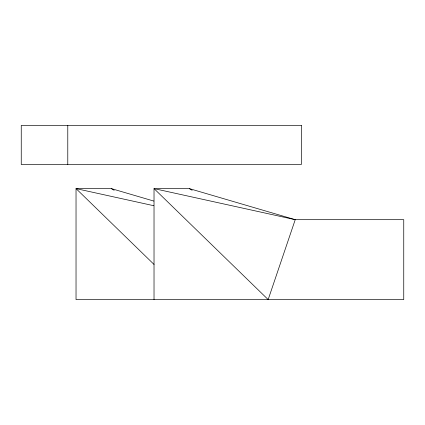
<?xml version="1.0" encoding="UTF-8"?>
<svg xmlns="http://www.w3.org/2000/svg" width="425" height="425" viewBox="0 0 425 425"><rect width="100%" height="100%" fill="white"/><g stroke="black" fill="none" stroke-linecap="round" stroke-linejoin="round"><path stroke-width="0.64" d="M295.226 219.683L154.025 188.604L189.322 188.604L295.226 219.683L268.164 299.582L154.025 188.604L154.025 299.582M153.823 201.073L111.334 188.604L76.032 188.604L76.032 299.582L403.75 299.582L403.75 219.683L293.999 219.683M153.76 205.711L76.032 188.604L154.031 264.44M189.322 188.604L192.169 190.294M111.334 188.604L114.182 190.294M67.782 125.418L67.782 164.518M301.336 125.418L21.25 125.418L21.25 164.518L301.336 164.518L301.336 125.418"/></g></svg>
